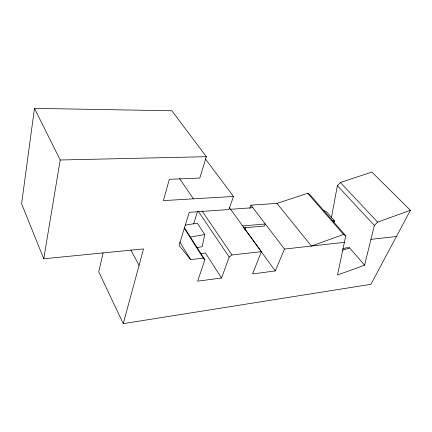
<?xml version="1.0" encoding="UTF-8"?>
<svg xmlns="http://www.w3.org/2000/svg" width="432" height="432" viewBox="0 0 432 432"><rect width="100%" height="100%" fill="white"/><g stroke="black" fill="none" stroke-linecap="round" stroke-linejoin="round"><path stroke-width="0.65" d="M249.766 208.321L250.927 205.168L284.494 249.064L275.281 270.929L252.553 273.926L261.409 251.656L232.006 254.95L229.203 257.062L221.546 278.014L197.624 281.167L204.887 259.826L203.31 258.169L190.631 259.594L179.064 245.414L189.238 212.339L228.938 209.525L233.474 196.463L163.415 200.615L169.333 179.307L199.789 178.054L206.361 156.697L171.839 110.77L34.468 108.362L21.6 203.785L43.751 258.779L143.527 248.924L123.271 323.638L370.926 284.315L410.4 210.276L371.876 172.087L340.357 182.482L337.376 185.652L331.355 217.885M43.751 258.779L60.21 159.997L34.468 108.362M250.927 205.168L276.955 203.396L307.67 193.261L309.922 194.713L345.757 235.791L337.484 275.006L364.57 265.199L374.377 225.439L377.611 222.124L410.4 210.276M185.29 225.148L197.257 223.139L204.784 234.533L202.16 246.672L197.068 247.617M103.113 252.806L98.744 271.885L123.271 323.638M193.579 224.057L197.635 211.226M244.874 229.802L245.792 227.34M333.855 222.178L334.676 221.114L326.225 211.459L323.163 210.497M345.757 235.791L343.526 234.441L311.418 246.046L276.955 203.396M342.657 250.312L349.639 247.882L364.57 265.199M342.652 249.021L346.432 247.709L349.639 247.882M190.604 237.049L204.784 234.533M284.494 249.064L344.374 242.347M370.942 239.366L396.414 236.509M200.81 253.579L205.492 253.076L221.546 278.014M243.27 227.902L264.524 226.017L265.318 223.987L242.703 225.947M230.575 209.282L252.866 207.706M60.21 159.997L206.361 156.697M332.219 220.374L334.676 221.114M340.357 182.482L377.611 222.124M337.376 185.652L374.377 225.439M307.67 193.261L343.526 234.441M205.373 158.857L233.474 196.463M229.441 207.727L261.409 251.656M244.609 228.766L275.281 270.929M201.949 210.821L232.006 254.95M179.566 178.519L193.396 198.839M198.585 211.691L229.203 257.062M184.307 227.513L204.887 259.826M184.178 228.085L203.31 258.169M179.782 241.985L190.631 259.594M130.837 250.042L139.066 265.378"/></g></svg>
